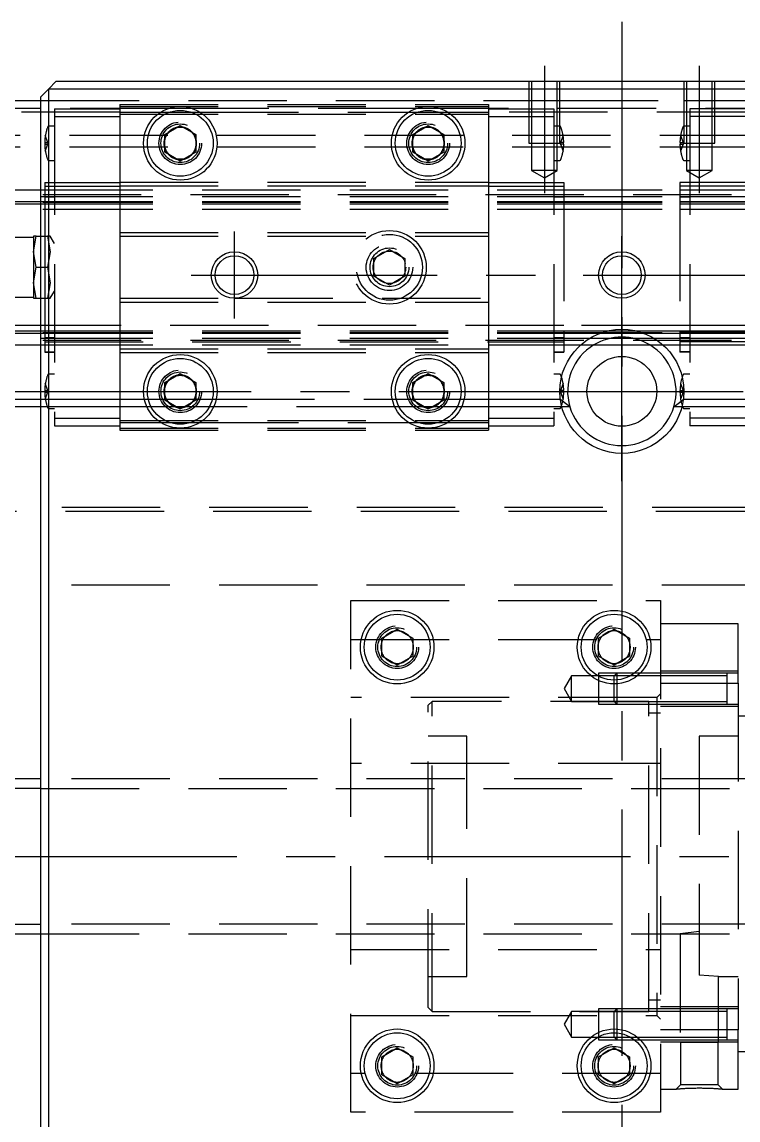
# Model space of a CAD drawing. Extents: x -13 to 622, y -350 to 108.
# Drawn here: x 92.6 to 185, y -34 to 107.6 of the extents above; entities that cross this region are included whole.
import ezdxf

# ---------------------------------------------------------------- set-up
doc = ezdxf.new("R2010")
doc.units = 0
doc.linetypes.add('CENTER', pattern=[50.8, 31.75, -6.35, 6.35, -6.35])
doc.linetypes.add('DASHED', pattern=[19.05, 12.7, -6.35])
doc.layers.get('0').update_dxf_attribs({"linetype": 'CONTINUOUS'})
doc.layers.add('CENTER', color=1, linetype='CENTER')

msp = doc.modelspace()

# ---------------------------------------------------------------- linework, layer by layer
at = {"color": 7, "linetype": 'CONTINUOUS'}
for p, q in [((96, 99), (97, 100)), ((97, 100), (243, 100)), ((95, 98), (96, 99)), ((95, -98), (95, 98)), ((244, 99), (96, 99)), ((96, 99), (96, -99)), ((95, 96.5), (1, 96.5)), ((2, 97.5), (95, 97.5)), ((111, 93.15), (113, 94.31)), ((113, 94.31), (115, 93.15)), ((143, 93.15), (145, 94.31)), ((145, 94.31), (147, 93.15)), ((111, 90.85), (111, 93.15)), ((115, 93.15), (115, 90.85)), ((143, 90.85), (143, 93.15)), ((147, 93.15), (147, 90.85)), ((113, 89.69), (111, 90.85)), ((115, 90.85), (113, 89.69)), ((145, 89.69), (143, 90.85)), ((147, 90.85), (145, 89.69)), ((0, 86), (95, 86)), ((88.37, 84.48), (95, 84.48)), ((88.62, 84.2), (95, 84.2)), ((94.04, 79.85), (91.08, 79.85)), ((94.4, 80), (94.04, 80)), ((94.04, 80), (94.04, 78)), ((94.04, 78), (94.4, 80)), ((94.4, 80), (95, 80)), ((94.04, 78), (94.04, 74)), ((94.4, 76), (94.04, 78)), ((94.04, 74), (94.4, 76)), ((94.4, 76), (95, 76)), ((94.04, 74), (94.04, 72)), ((94.4, 72), (94.04, 74)), ((90.04, 72.15), (94.04, 72.15)), ((94.04, 72), (94.4, 72)), ((94.4, 72), (95, 72)), ((0, 67.8), (95, 67.8)), ((0, 67.52), (95, 67.52)), ((167.26, 67.52), (172.74, 67.52)), ((168.22, 67.8), (171.78, 67.8)), ((0, 66), (95, 66)), ((164.71, 66), (175.29, 66)), ((111, 61.15), (113, 62.31)), ((111, 58.85), (111, 61.15)), ((113, 62.31), (115, 61.15)), ((115, 61.15), (115, 58.85)), ((143, 61.15), (145, 62.31)), ((143, 58.85), (143, 61.15)), ((145, 62.31), (147, 61.15)), ((147, 61.15), (147, 58.85)), ((162.5, 60.1), (162.42, 60.1)), ((162.42, 60.1), (162.42, 59.9)), ((162.42, 59.9), (162.5, 59.9)), ((177.5, 60.1), (177.58, 60.1)), ((177.58, 59.9), (177.5, 59.9)), ((177.58, 60.1), (177.58, 59.9)), ((57.94, 59), (95, 59)), ((113, 57.69), (111, 58.85)), ((115, 58.85), (113, 57.69)), ((145, 57.69), (143, 58.85)), ((147, 58.85), (145, 57.69)), ((163.29, 58), (162.36, 58.74)), ((176.71, 58), (177.64, 58.74)), ((95, 58), (56.71, 58)), ((163.29, 58), (162.25, 58)), ((177.75, 58), (176.71, 58)), ((139, 28.15), (141, 29.31)), ((141, 29.31), (143, 28.15)), ((167, 28.15), (169, 29.31)), ((169, 29.31), (171, 28.15)), ((139, 25.85), (139, 28.15)), ((143, 28.15), (143, 25.85)), ((167, 25.85), (167, 28.15)), ((171, 28.15), (171, 25.85)), ((141, 24.69), (139, 25.85)), ((143, 25.85), (141, 24.69)), ((169, 24.69), (167, 25.85)), ((171, 25.85), (169, 24.69)), ((183.6, 19.65), (183.6, 19.65)), ((95, 10), (28, 10)), ((28, -10), (95, -10)), ((139, -25.85), (141, -24.69)), ((141, -24.69), (143, -25.85)), ((167, -25.85), (169, -24.69)), ((169, -24.69), (171, -25.85)), ((139, -28.15), (139, -25.85)), ((143, -25.85), (143, -28.15)), ((167, -28.15), (167, -25.85)), ((171, -25.85), (171, -28.15)), ((141, -29.31), (139, -28.15)), ((143, -28.15), (141, -29.31)), ((169, -29.31), (167, -28.15)), ((171, -28.15), (169, -29.31))]:
    msp.add_line(p, q, dxfattribs=at)
at = {"color": 3, "linetype": 'DASHED'}
for p, q in [((158, 100), (158, 92)), ((158.35, 100), (158.35, 92)), ((161.65, 92), (161.65, 100)), ((162, 92), (162, 100)), ((178, 100), (178, 92)), ((178.35, 100), (178.35, 92)), ((181.65, 92), (181.65, 100)), ((182, 92), (182, 100)), ((95, 97.5), (158, 97.5)), ((111.48, 96.5), (95, 96.5)), ((96.77, 96.45), (96.77, 95.45)), ((96.77, 96.45), (105.2, 96.45)), ((105.2, 97), (152.8, 97)), ((105.2, 97), (105.2, 96)), ((105.2, 96.75), (152.8, 96.75)), ((114.52, 96.5), (111.48, 96.5)), ((143.48, 96.5), (114.52, 96.5)), ((146.52, 96.5), (143.48, 96.5)), ((152.8, 96.5), (146.52, 96.5)), ((152.8, 97), (152.8, 96)), ((193.48, 96.5), (152.8, 96.5)), ((152.8, 96.45), (161.23, 96.45)), ((158, 97.5), (162, 97.5)), ((161.23, 96.45), (161.23, 95.45)), ((162, 97.5), (178, 97.5)), ((178, 97.5), (182, 97.5)), ((187.2, 96.45), (178.77, 96.45)), ((178.77, 96.45), (178.77, 95.45)), ((182, 97.5), (245, 97.5)), ((105.2, 96), (0.5, 96)), ((96.77, 95.45), (96.77, 56.55)), ((96.77, 95.45), (105.2, 95.45)), ((105.2, 96), (105.2, 87)), ((105.2, 96), (110.44, 96)), ((105.2, 95.75), (152.8, 95.75)), ((110.44, 96), (111.56, 96)), ((111.56, 96), (114.44, 96)), ((114.44, 96), (115.56, 96)), ((115.56, 96), (142.44, 96)), ((142.44, 96), (143.56, 96)), ((143.56, 96), (146.44, 96)), ((146.44, 96), (147.56, 96)), ((147.56, 96), (152.8, 96)), ((152.8, 96), (152.8, 87)), ((187.2, 96), (152.8, 96)), ((152.8, 95.45), (161.23, 95.45)), ((161.23, 95.45), (161.23, 56.55)), ((178.77, 95.45), (178.77, 56.55)), ((187.2, 95.45), (178.77, 95.45)), ((96.77, 94.2), (95.99, 94.2)), ((162.01, 94.2), (161.23, 94.2)), ((178.77, 94.2), (177.99, 94.2)), ((340, 93), (0, 93)), ((95.58, 92.1), (95.5, 92.1)), ((95.9, 92.1), (95.58, 93)), ((95.58, 92.1), (95.9, 92.1)), ((95.58, 91.9), (95.58, 92.1)), ((95.9, 92.1), (95.94, 92)), ((162.1, 92.1), (162.06, 92)), ((162.42, 93), (162.1, 92.1)), ((162.42, 92.1), (162.1, 92.1)), ((162.5, 92.1), (162.42, 92.1)), ((162.42, 92.1), (162.42, 91.9)), ((177.5, 92.1), (177.58, 92.1)), ((177.58, 93), (177.9, 92.1)), ((177.58, 92.1), (177.9, 92.1)), ((177.58, 92.1), (177.58, 91.9)), ((177.9, 92.1), (177.94, 92)), ((340, 91.5), (0, 91.5)), ((95.5, 91.9), (95.58, 91.9)), ((95.58, 91), (95.9, 91.9)), ((95.58, 91.9), (95.9, 91.9)), ((95.9, 91.9), (95.94, 92)), ((158, 92), (162, 92)), ((158.35, 92), (158.35, 88.5)), ((161.65, 88.5), (161.65, 92)), ((162.1, 91.9), (162.06, 92)), ((162.1, 91.9), (162.42, 91)), ((162.42, 91.9), (162.1, 91.9)), ((162.42, 91.9), (162.5, 91.9)), ((177.58, 91.9), (177.5, 91.9)), ((177.9, 91.9), (177.58, 91)), ((177.58, 91.9), (177.9, 91.9)), ((177.9, 91.9), (177.94, 92)), ((178, 92), (182, 92)), ((178.35, 92), (178.35, 88.5)), ((181.65, 88.5), (181.65, 92)), ((95.99, 89.8), (96.77, 89.8)), ((161.23, 89.8), (162.01, 89.8)), ((177.99, 89.8), (178.77, 89.8)), ((158.35, 88.5), (160, 87.55)), ((161.65, 88.5), (158.35, 88.5)), ((160, 87.55), (161.65, 88.5)), ((178.35, 88.5), (180, 87.55)), ((181.65, 88.5), (178.35, 88.5)), ((180, 87.55), (181.65, 88.5)), ((95.5, 86.93), (96.77, 86.93)), ((95.5, 86.93), (95.5, 84.33)), ((95.5, 86.92), (96.77, 86.92)), ((95.5, 86.46), (96.77, 86.46)), ((96.77, 86.93), (105.2, 86.93)), ((96.77, 86.46), (105.2, 86.46)), ((105.2, 87), (105.2, 86.5)), ((105.2, 87), (152.8, 87)), ((105.2, 86.5), (105.2, 80.5)), ((105.2, 86.5), (152.8, 86.5)), ((152.8, 87), (152.8, 86.5)), ((152.8, 86.93), (161.23, 86.93)), ((152.8, 86.5), (152.8, 80.5)), ((152.8, 86.46), (161.23, 86.46)), ((161.23, 86.93), (162.5, 86.93)), ((161.23, 86.92), (162.5, 86.92)), ((161.23, 86.46), (162.5, 86.46)), ((162.5, 86.93), (162.5, 84.33)), ((178.77, 86.93), (177.5, 86.93)), ((177.5, 86.93), (177.5, 84.33)), ((178.77, 86.92), (177.5, 86.92)), ((178.77, 86.46), (177.5, 86.46)), ((187.2, 86.93), (178.77, 86.93)), ((187.2, 86.46), (178.77, 86.46)), ((0, 85.4), (340, 85.4)), ((0, 85.15), (95, 85.15)), ((95, 86), (95.5, 86)), ((95, 85.15), (95.5, 85.15)), ((95.5, 86), (96.77, 86)), ((95.5, 85.15), (96.77, 85.15)), ((95.5, 85.08), (96.77, 85.08)), ((96.77, 86), (162.5, 86)), ((96.77, 85.15), (162.5, 85.15)), ((161.23, 85.08), (162.5, 85.08)), ((162.5, 86), (177.5, 86)), ((162.5, 85.15), (177.5, 85.15)), ((177.5, 86), (243.23, 86)), ((177.5, 85.15), (243.23, 85.15)), ((177.5, 85.08), (178.77, 85.08)), ((0, 84.42), (95.5, 84.42)), ((95, 84.48), (95.5, 84.48)), ((95, 84.2), (95.5, 84.2)), ((95.5, 84.48), (96.77, 84.48)), ((95.5, 84.42), (96.77, 84.42)), ((95.5, 84.33), (95.5, 80)), ((95.5, 84.2), (96.77, 84.2)), ((96.77, 84.48), (162.5, 84.48)), ((96.77, 84.42), (162.5, 84.42)), ((96.77, 84.2), (162.5, 84.2)), ((162.5, 84.48), (177.5, 84.48)), ((162.5, 84.42), (177.5, 84.42)), ((162.5, 84.33), (162.5, 67.67)), ((162.5, 84.2), (177.5, 84.2)), ((177.5, 84.48), (243.23, 84.48)), ((243.23, 84.42), (177.5, 84.42)), ((177.5, 84.33), (177.5, 67.67)), ((177.5, 84.2), (243.23, 84.2)), ((0, 83.5), (95.5, 83.5)), ((95.5, 83.5), (96.77, 83.5)), ((96.77, 83.5), (162.5, 83.5)), ((162.5, 83.5), (177.5, 83.5)), ((177.5, 83.5), (243.23, 83.5)), ((95, 80), (95.87, 80)), ((95.5, 80), (95.5, 72)), ((96.22, 80), (95.87, 80)), ((95.87, 80), (96.22, 78)), ((96.77, 79.06), (96.22, 80)), ((105.2, 80.5), (105.2, 80)), ((105.2, 80.5), (152.8, 80.5)), ((105.2, 80), (105.2, 72)), ((105.2, 80), (152.8, 80)), ((152.8, 80.5), (152.8, 80)), ((152.8, 80), (152.8, 72)), ((96.22, 78), (95.87, 76)), ((138, 77.15), (140, 78.31)), ((140, 78.31), (142, 77.15)), ((138, 74.85), (138, 77.15)), ((142, 77.15), (142, 74.85)), ((95, 76), (95.87, 76)), ((95.87, 76), (96.22, 74)), ((137.5, 76), (137.53, 76.41)), ((96.22, 74), (95.87, 72)), ((140, 73.69), (138, 74.85)), ((142, 74.85), (140, 73.69)), ((96.22, 72), (96.77, 72.94)), ((95, 72), (95.87, 72)), ((95.5, 72), (95.5, 67.67)), ((95.87, 72), (96.22, 72)), ((105.2, 72), (105.2, 71.5)), ((105.2, 72), (120, 72)), ((105.2, 71.5), (105.2, 65.5)), ((105.2, 71.5), (152.8, 71.5)), ((120, 72), (152.8, 72)), ((152.8, 72), (152.8, 71.5)), ((152.8, 71.5), (152.8, 65.5)), ((95.5, 68.5), (0, 68.5)), ((96.77, 68.5), (95.5, 68.5)), ((162.5, 68.5), (96.77, 68.5)), ((177.5, 68.5), (162.5, 68.5)), ((178.77, 68.5), (177.5, 68.5)), ((243.23, 68.5), (178.77, 68.5)), ((0, 67.58), (95.5, 67.58)), ((0, 66.85), (95, 66.85)), ((0, 66.6), (340, 66.6)), ((95, 67.8), (95.5, 67.8)), ((95, 67.52), (95.5, 67.52)), ((95, 66.85), (95.5, 66.85)), ((95.5, 67.8), (96.77, 67.8)), ((95.5, 67.67), (95.5, 65.07)), ((95.5, 67.58), (96.77, 67.58)), ((95.5, 67.52), (96.77, 67.52)), ((96.77, 66.92), (95.5, 66.92)), ((95.5, 66.85), (96.77, 66.85)), ((96.77, 67.8), (162.5, 67.8)), ((96.77, 67.58), (162.5, 67.58)), ((96.77, 67.52), (162.5, 67.52)), ((96.77, 66.85), (162.5, 66.85)), ((162.5, 66.92), (161.23, 66.92)), ((162.5, 67.8), (168.22, 67.8)), ((162.5, 67.67), (162.5, 65.07)), ((162.5, 67.58), (177.5, 67.58)), ((162.5, 67.52), (167.26, 67.52)), ((162.5, 66.85), (165.86, 66.85)), ((165.86, 66.85), (174.14, 66.85)), ((171.78, 67.8), (177.5, 67.8)), ((172.74, 67.52), (177.5, 67.52)), ((174.14, 66.85), (177.5, 66.85)), ((177.5, 67.8), (178.77, 67.8)), ((177.5, 67.67), (177.5, 65.07)), ((178.77, 67.58), (177.5, 67.58)), ((177.5, 67.52), (178.77, 67.52)), ((178.77, 66.92), (177.5, 66.92)), ((177.5, 66.85), (178.77, 66.85)), ((178.77, 67.8), (243.23, 67.8)), ((243.23, 67.58), (178.77, 67.58)), ((178.77, 67.52), (243.23, 67.52)), ((178.77, 66.85), (243.23, 66.85)), ((95, 66), (95.5, 66)), ((95.5, 66.4), (162.5, 66.4)), ((95.5, 66), (96.77, 66)), ((96.77, 66), (152.8, 66)), ((105.2, 65.5), (105.2, 65)), ((105.2, 65.5), (152.8, 65.5)), ((152.8, 66), (162.5, 66)), ((152.8, 65.5), (152.8, 65)), ((162.5, 66), (164.71, 66)), ((175.29, 66), (177.5, 66)), ((244.5, 66.4), (177.5, 66.4)), ((177.5, 66), (178.77, 66)), ((178.77, 66), (234.8, 66)), ((95.5, 65.08), (96.77, 65.08)), ((95.5, 65.07), (96.77, 65.07)), ((105.2, 65), (152.8, 65)), ((105.2, 65), (105.2, 56)), ((152.8, 65), (152.8, 56)), ((161.23, 65.08), (162.5, 65.08)), ((161.23, 65.07), (162.5, 65.07)), ((178.77, 65.08), (177.5, 65.08)), ((178.77, 65.07), (177.5, 65.07)), ((95.9, 60.1), (95.58, 61)), ((96.77, 62.2), (95.99, 62.2)), ((162.01, 62.2), (161.23, 62.2)), ((162.42, 61), (162.1, 60.1)), ((177.58, 61), (177.9, 60.1)), ((178.77, 62.2), (177.99, 62.2)), ((95.58, 60.1), (95.5, 60.1)), ((95.5, 59.9), (95.58, 59.9)), ((95.58, 60.1), (95.9, 60.1)), ((95.58, 59.9), (95.58, 60.1)), ((95.58, 59), (95.9, 59.9)), ((95.58, 59.9), (95.9, 59.9)), ((95.9, 60.1), (95.94, 60)), ((95.9, 59.9), (95.94, 60)), ((162.1, 60.1), (162.06, 60)), ((162.1, 59.9), (162.06, 60)), ((162.42, 60.1), (162.1, 60.1)), ((162.1, 59.9), (162.42, 59)), ((162.42, 59.9), (162.1, 59.9)), ((177.58, 60.1), (177.9, 60.1)), ((177.9, 59.9), (177.58, 59)), ((177.58, 59.9), (177.9, 59.9)), ((177.9, 60.1), (177.94, 60)), ((177.9, 59.9), (177.94, 60)), ((95, 59), (95.58, 59)), ((95.58, 59), (96.77, 59)), ((96.77, 59), (108.36, 59)), ((108.36, 59), (108.87, 59)), ((108.87, 59), (110.44, 59)), ((110.44, 59), (110.71, 59)), ((110.71, 59), (111, 59)), ((111, 59), (111.15, 59)), ((111.15, 59), (111.2, 59)), ((111.2, 59), (114.8, 59)), ((114.8, 59), (114.85, 59)), ((114.85, 59), (115, 59)), ((115, 59), (115.29, 59)), ((115.29, 59), (115.56, 59)), ((115.56, 59), (117.13, 59)), ((117.13, 59), (117.64, 59)), ((117.64, 59), (140.36, 59)), ((140.36, 59), (140.87, 59)), ((140.87, 59), (142.44, 59)), ((142.44, 59), (142.71, 59)), ((142.71, 59), (143, 59)), ((143, 59), (143.15, 59)), ((143.15, 59), (143.2, 59)), ((143.2, 59), (146.8, 59)), ((146.8, 59), (146.85, 59)), ((146.85, 59), (147, 59)), ((147, 59), (147.29, 59)), ((147.29, 59), (147.56, 59)), ((147.56, 59), (149.13, 59)), ((149.13, 59), (149.64, 59)), ((149.64, 59), (152.8, 59)), ((152.8, 59), (162.06, 59)), ((162.36, 58.74), (162.06, 59)), ((177.64, 58.74), (177.94, 59)), ((177.94, 59), (178.77, 59)), ((178.77, 59), (190.36, 59)), ((95.84, 58), (95, 58)), ((96.77, 58), (95.84, 58)), ((95.99, 57.8), (96.77, 57.8)), ((108.69, 58), (96.77, 58)), ((109.25, 58), (108.69, 58)), ((111.11, 58), (109.25, 58)), ((111.5, 58), (111.11, 58)), ((112.36, 58), (111.5, 58)), ((112.46, 58), (112.36, 58)), ((112.5, 58), (112.46, 58)), ((113.5, 58), (112.5, 58)), ((113.54, 58), (113.5, 58)), ((113.64, 58), (113.54, 58)), ((114.5, 58), (113.64, 58)), ((114.89, 58), (114.5, 58)), ((116.75, 58), (114.89, 58)), ((117.31, 58), (116.75, 58)), ((140.69, 58), (117.31, 58)), ((141.25, 58), (140.69, 58)), ((143.11, 58), (141.25, 58)), ((143.5, 58), (143.11, 58)), ((144.36, 58), (143.5, 58)), ((144.46, 58), (144.36, 58)), ((144.5, 58), (144.46, 58)), ((145.5, 58), (144.5, 58)), ((145.54, 58), (145.5, 58)), ((145.64, 58), (145.54, 58)), ((146.5, 58), (145.64, 58)), ((146.89, 58), (146.5, 58)), ((148.75, 58), (146.89, 58)), ((149.31, 58), (148.75, 58)), ((152.8, 58), (149.31, 58)), ((162.16, 58), (152.8, 58)), ((161.23, 57.8), (162.01, 57.8)), ((162.25, 58), (162.16, 58)), ((177.84, 58), (177.75, 58)), ((178.77, 58), (177.84, 58)), ((177.99, 57.8), (178.77, 57.8)), ((190.69, 58), (178.77, 58)), ((96.77, 56.55), (96.77, 55.55)), ((96.77, 56.55), (105.2, 56.55)), ((96.77, 55.55), (105.2, 55.55)), ((105.2, 56.25), (152.8, 56.25)), ((105.2, 56), (105.2, 55)), ((105.2, 56), (110.44, 56)), ((105.2, 55.25), (152.8, 55.25)), ((110.44, 56), (111.56, 56)), ((111.56, 56), (114.44, 56)), ((114.44, 56), (115.56, 56)), ((115.56, 56), (142.44, 56)), ((142.44, 56), (143.56, 56)), ((143.56, 56), (146.44, 56)), ((146.44, 56), (147.56, 56)), ((147.56, 56), (152.8, 56)), ((152.8, 56.55), (161.23, 56.55)), ((152.8, 56), (152.8, 55)), ((152.8, 55.55), (161.23, 55.55)), ((161.23, 56.55), (161.23, 55.55)), ((187.2, 56.55), (178.77, 56.55)), ((178.77, 56.55), (178.77, 55.55)), ((187.2, 55.55), (178.77, 55.55)), ((105.2, 55), (152.8, 55)), ((339.5, 44.5), (0.5, 44.5)), ((339, 45), (1, 45)), ((245, 35), (95, 35)), ((135, 33), (175, 33)), ((135, -33), (135, 33)), ((175, 33), (175, -33)), ((185, 30), (175, 30)), ((185, 22.36), (185, 30)), ((135, 28), (175, 28)), ((163.5, 23.3), (162.55, 21.65)), ((167, 23.3), (163.5, 23.3)), ((163.5, 20), (163.5, 23.3)), ((169.35, 23.65), (167, 23.65)), ((167, 23.65), (167, 23.25)), ((169, 23.3), (167, 23.3)), ((167, 23.25), (167, 22.69)), ((167, 22.69), (167, 19.65)), ((169.35, 23.65), (169, 23.3)), ((171.09, 23.3), (169, 23.3)), ((169, 22.75), (169, 23.3)), ((169, 22.25), (169, 22.75)), ((171.62, 23.65), (169.35, 23.65)), ((171.62, 23.65), (169.35, 23.65)), ((169.35, 23.65), (169.35, 22.76)), ((169.35, 22.76), (169.35, 22.26)), ((171.98, 23.3), (171.09, 23.3)), ((172.37, 23.65), (171.62, 23.65)), ((172.37, 23.65), (171.62, 23.65)), ((175, 23.3), (171.98, 23.3)), ((175, 23.65), (172.37, 23.65)), ((175, 23.65), (172.37, 23.65)), ((185, 23.9), (175, 23.9)), ((183.6, 23.65), (175, 23.65)), ((183.6, 23.3), (175, 23.3)), ((185, 23.65), (183.59, 23.65)), ((183.6, 19.65), (183.6, 23.65)), ((162.55, 21.65), (163.5, 20)), ((169, 20), (169, 22.25)), ((169.35, 22.26), (169.35, 19.65)), ((175, 22.36), (185, 22.36)), ((185, 22.36), (185, -22.36)), ((174.5, 20.5), (135, 20.5)), ((145.5, 20), (145, 19.5)), ((173.5, 20), (145.5, 20)), ((145.5, -20), (145.5, 20)), ((163.5, 20), (167, 20)), ((167, 20), (169, 20)), ((169, 20), (175, 20)), ((169, 20), (169.35, 19.65)), ((169, 20), (175, 20)), ((173.5, -20), (173.5, 20)), ((175, 21), (174.5, 20.5)), ((174.5, 20.5), (174.5, -20.5)), ((175, 20), (183.6, 20)), ((145, -19.5), (145, 19.5)), ((167, 19.65), (169.35, 19.65)), ((169.35, 19.65), (175, 19.65)), ((169.35, 19.65), (175, 19.65)), ((175, 18.5), (173.5, 18.5)), ((175, 19.65), (183.6, 19.65)), ((175, 19.4), (185, 19.4)), ((183.59, 19.65), (185, 19.65)), ((185, 18.15), (189, 18.15)), ((150, 15.5), (145, 15.5)), ((150, -15.5), (150, 15.5)), ((185, 15.5), (180, 15.5)), ((180, 15.5), (180, -15.3)), ((174.5, 12), (135, 12)), ((175, 12), (174.5, 12)), ((245, 10), (95, 10)), ((95, 8.75), (245, 8.75)), ((245, -8.75), (95, -8.75)), ((180, -9.69), (177.54, -10)), ((95, -10), (245, -10)), ((177.54, -10), (177.54, -24)), ((135, -12), (174.5, -12)), ((174.5, -12), (175, -12)), ((174.5, -12), (175, -12)), ((145, -15.5), (150, -15.5)), ((182.46, -15.5), (180, -15.3)), ((182.46, -24), (182.46, -15.5)), ((182.46, -15.5), (185, -15.5)), ((145, -19.5), (145.5, -20)), ((169.35, -19.65), (167, -19.65)), ((167, -19.65), (167, -22.69)), ((169.35, -19.65), (169, -20)), ((175, -19.65), (169.35, -19.65)), ((175, -19.65), (169.35, -19.65)), ((169.35, -19.65), (169.35, -22.26)), ((173.5, -18.5), (175, -18.5)), ((185, -19.4), (175, -19.4)), ((183.6, -19.65), (175, -19.65)), ((185, -19.65), (183.59, -19.65)), ((183.6, -20), (183.6, -19.65)), ((183.6, -23.65), (183.6, -19.65)), ((183.6, -23.65), (183.6, -19.65)), ((135, -20.5), (174.5, -20.5)), ((145.5, -20), (173.5, -20)), ((163.5, -20), (162.55, -21.65)), ((167, -20), (163.5, -20)), ((163.5, -21.65), (163.5, -20)), ((169, -20), (167, -20)), ((175, -20), (169, -20)), ((175, -20), (169, -20)), ((169, -22.25), (169, -20)), ((174.5, -20.5), (175, -21)), ((183.6, -20), (175, -20)), ((183.6, -23.3), (183.6, -20)), ((162.55, -21.65), (163.5, -23.3)), ((163.5, -23.3), (163.5, -21.65)), ((169, -22.75), (169, -22.25)), ((169.35, -22.26), (169.35, -22.76)), ((185, -22.36), (175, -22.36)), ((185, -30), (185, -22.36)), ((163.5, -23.3), (167, -23.3)), ((167, -22.69), (167, -23.25)), ((167, -23.25), (167, -23.65)), ((167, -23.3), (169, -23.3)), ((167, -23.65), (169.35, -23.65)), ((169, -23.3), (169, -22.75)), ((169, -23.3), (169.35, -23.65)), ((169, -23.3), (171.09, -23.3)), ((169.35, -22.76), (169.35, -23.65)), ((169.35, -23.65), (171.62, -23.65)), ((169.35, -23.65), (171.62, -23.65)), ((171.09, -23.3), (171.98, -23.3)), ((171.62, -23.65), (172.37, -23.65)), ((171.62, -23.65), (172.37, -23.65)), ((171.98, -23.3), (175, -23.3)), ((172.37, -23.65), (175, -23.65)), ((172.37, -23.65), (175, -23.65)), ((175, -23.3), (183.6, -23.3)), ((175, -23.65), (183.6, -23.65)), ((175, -23.9), (185, -23.9)), ((182.46, -24), (177.54, -24)), ((177.55, -24), (177.55, -29.45)), ((182.45, -29.45), (182.45, -24)), ((183.59, -23.65), (185, -23.65)), ((183.6, -23.65), (183.6, -23.3)), ((185, -25.15), (189, -25.15)), ((175, -28), (135, -28)), ((177.55, -29.45), (177, -30)), ((182.45, -29.45), (177.55, -29.45)), ((183, -30), (182.45, -29.45)), ((175, -30), (177, -30)), ((177, -30), (177.01, -30)), ((177, -30), (177, -30)), ((177.01, -30), (177.02, -30)), ((177.02, -30), (177.04, -30)), ((177.04, -30), (177.06, -29.99)), ((177.06, -29.99), (177.08, -29.99)), ((177.08, -29.99), (177.11, -29.99)), ((177.11, -29.99), (177.15, -29.99)), ((177.15, -29.99), (177.19, -29.98)), ((177.19, -29.98), (177.24, -29.98)), ((177.24, -29.98), (177.3, -29.97)), ((177.3, -29.97), (177.37, -29.97)), ((177.37, -29.97), (177.44, -29.96)), ((177.44, -29.96), (177.52, -29.96)), ((177.52, -29.96), (177.61, -29.95)), ((177.61, -29.95), (177.7, -29.94)), ((177.7, -29.94), (177.8, -29.94)), ((177.8, -29.94), (177.9, -29.93)), ((177.9, -29.93), (178.01, -29.92)), ((178.01, -29.92), (178.12, -29.92)), ((178.12, -29.92), (178.24, -29.91)), ((178.24, -29.91), (178.35, -29.9)), ((178.35, -29.9), (178.48, -29.9)), ((178.48, -29.9), (178.61, -29.89)), ((178.61, -29.89), (178.74, -29.89)), ((178.74, -29.89), (178.87, -29.88)), ((178.87, -29.88), (179.01, -29.88)), ((179.01, -29.88), (179.15, -29.87)), ((179.15, -29.87), (179.28, -29.87)), ((179.28, -29.87), (179.42, -29.87)), ((179.42, -29.87), (179.57, -29.87)), ((179.57, -29.87), (179.71, -29.86)), ((179.71, -29.86), (179.85, -29.86)), ((179.85, -29.86), (180, -29.86)), ((180, -29.86), (180.15, -29.86)), ((180.15, -29.86), (180.29, -29.86)), ((180.29, -29.86), (180.43, -29.87)), ((180.43, -29.87), (180.57, -29.87)), ((180.57, -29.87), (180.72, -29.87)), ((180.72, -29.87), (180.85, -29.87)), ((180.85, -29.87), (180.99, -29.88)), ((180.99, -29.88), (181.13, -29.88)), ((181.13, -29.88), (181.26, -29.89)), ((181.26, -29.89), (181.39, -29.89)), ((181.39, -29.89), (181.52, -29.9)), ((181.52, -29.9), (181.65, -29.9)), ((181.65, -29.9), (181.76, -29.91)), ((181.76, -29.91), (181.88, -29.92)), ((181.88, -29.92), (181.99, -29.92)), ((181.99, -29.92), (182.1, -29.93)), ((182.1, -29.93), (182.2, -29.94)), ((182.2, -29.94), (182.3, -29.94)), ((182.3, -29.94), (182.39, -29.95)), ((182.39, -29.95), (182.48, -29.96)), ((182.48, -29.96), (182.54, -29.96)), ((182.54, -29.96), (182.6, -29.97)), ((182.6, -29.97), (182.66, -29.97)), ((182.66, -29.97), (182.71, -29.98)), ((182.71, -29.98), (182.76, -29.98)), ((182.76, -29.98), (182.81, -29.98)), ((182.81, -29.98), (182.85, -29.99)), ((182.85, -29.99), (182.89, -29.99)), ((182.89, -29.99), (182.92, -29.99)), ((182.92, -29.99), (182.94, -29.99)), ((182.94, -29.99), (182.97, -30)), ((182.97, -30), (182.99, -30)), ((182.99, -30), (183, -30)), ((183, -30), (183, -30)), ((183, -30), (185, -30)), ((183, -30), (183, -30)), ((175, -33), (135, -33))]:
    msp.add_line(p, q, dxfattribs=at)
at = {"color": 3, "linetype": 'CONTINUOUS'}
for p, q in [((95, 8.75), (28, 8.75)), ((28, -8.75), (95, -8.75))]:
    msp.add_line(p, q, dxfattribs=at)
at = {"color": 7, "linetype": 'CONTINUOUS'}
for centre, radius in [((113, 92), 4.75), ((145, 92), 4.75), ((113, 92), 4.25), ((145, 92), 4.25), ((170, 75), 3), ((120, 75), 2.5), ((170, 75), 2.5), ((170, 60), 8), ((113, 60), 4.75), ((113, 60), 4.25), ((145, 60), 4.75), ((145, 60), 4.25), ((170, 60), 4.5), ((141, 27), 4.75), ((141, 27), 4.25), ((169, 27), 4.75), ((169, 27), 4.25), ((141, -27), 4.75), ((169, -27), 4.75), ((141, -27), 4.25), ((169, -27), 4.25)]:
    msp.add_circle(centre, radius, dxfattribs=at)
at = {"color": 3, "linetype": 'DASHED'}
for centre, radius in [((113, 92), 2.75), ((113, 92), 2.5), ((113, 92), 2.07), ((145, 92), 2.75), ((145, 92), 2.5), ((145, 92), 2.07), ((140, 76), 4.75), ((140, 76), 4.25), ((140, 76), 3), ((140, 76), 2.5), ((140, 76), 2.1), ((113, 60), 2.75), ((113, 60), 2.5), ((145, 60), 2.75), ((145, 60), 2.5), ((113, 60), 2.07), ((145, 60), 2.07), ((141, 27), 2.75), ((169, 27), 2.75), ((141, 27), 2.5), ((169, 27), 2.5), ((141, -27), 2.75), ((141, -27), 2.5), ((169, -27), 2.75), ((169, -27), 2.5)]:
    msp.add_circle(centre, radius, dxfattribs=at)
at = {"color": 3, "linetype": 'CONTINUOUS'}
msp.add_circle((120, 75), 3, dxfattribs=at)
at = {"color": 3, "linetype": 'DASHED'}
for centre, radius, start, end in [((101.5, 92), 6, 159.1494, 170.4059), ((95.99, 94.1), 0.1, 90, 159.1494), ((113, 92), 2.1, 102.2472, 137.7528), ((113, 92), 2.06, 105.9141, 134.0859), ((113, 92), 2.06, 74.0859, 105.9141), ((113, 92), 2.1, 77.7528, 102.2472), ((113, 92), 2.1, 42.2472, 77.7528), ((113, 92), 2.06, 45.9141, 74.0859), ((145, 92), 2.1, 102.2472, 137.7528), ((145, 92), 2.06, 105.9141, 134.0859), ((145, 92), 2.06, 74.0859, 105.9141), ((145, 92), 2.1, 77.7528, 102.2472), ((145, 92), 2.1, 42.2472, 77.7528), ((145, 92), 2.06, 45.9141, 74.0859), ((162.01, 94.1), 0.1, 20.8506, 90), ((156.5, 92), 6, 9.5941, 20.8506), ((183.5, 92), 6, 159.1494, 170.4059), ((177.99, 94.1), 0.1, 90, 159.1494), ((101.5, 92), 6, 170.4203, 179.0449), ((113, 92), 2.1, 162.2472, 180), ((113, 92), 2.06, 165.9141, 194.0859), ((113, 92), 2.06, 134.0859, 165.9141), ((113, 92), 2.1, 137.7528, 162.2472), ((113, 92), 2.06, 14.0859, 45.9141), ((113, 92), 2.1, 17.7528, 42.2472), ((113, 92), 2.1, 342.2472, 17.7528), ((113, 92), 2.06, 0, 14.0859), ((145, 92), 2.1, 162.2472, 180), ((145, 92), 2.06, 165.9141, 194.0859), ((145, 92), 2.06, 134.0859, 165.9141), ((145, 92), 2.1, 137.7528, 162.2472), ((145, 92), 2.06, 14.0859, 45.9141), ((145, 92), 2.1, 17.7528, 42.2472), ((145, 92), 2.1, 342.2472, 17.7528), ((145, 92), 2.06, 0, 14.0859), ((156.5, 92), 6, 0.9551, 9.5797), ((183.5, 92), 6, 170.4203, 179.0449), ((101.5, 92), 6, 180.9551, 189.5797), ((101.5, 92), 6, 189.5941, 200.8506), ((113, 92), 2.1, 180, 197.7528), ((113, 92), 2.06, 194.0859, 225.9141), ((113, 92), 2.1, 197.7528, 222.2472), ((113, 92), 2.06, 314.0859, 345.9141), ((113, 92), 2.1, 317.7528, 342.2472), ((113, 92), 2.06, 345.9141, 0), ((145, 92), 2.1, 180, 197.7528), ((145, 92), 2.06, 194.0859, 225.9141), ((145, 92), 2.1, 197.7528, 222.2472), ((145, 92), 2.06, 314.0859, 345.9141), ((145, 92), 2.1, 317.7528, 342.2472), ((145, 92), 2.06, 345.9141, 0), ((156.5, 92), 6, 339.1494, 350.4059), ((156.5, 92), 6, 350.4203, 359.0449), ((183.5, 92), 6, 180.9551, 189.5797), ((183.5, 92), 6, 189.5941, 200.8506), ((95.99, 89.9), 0.1, 200.8506, 270), ((113, 92), 2.1, 222.2472, 257.7528), ((113, 92), 2.06, 225.9141, 254.0859), ((113, 92), 2.06, 254.0859, 285.9141), ((113, 92), 2.1, 257.7528, 282.2472), ((113, 92), 2.1, 282.2472, 317.7528), ((113, 92), 2.06, 285.9141, 314.0859), ((145, 92), 2.1, 222.2472, 257.7528), ((145, 92), 2.06, 225.9141, 254.0859), ((145, 92), 2.06, 254.0859, 285.9141), ((145, 92), 2.1, 257.7528, 282.2472), ((145, 92), 2.1, 282.2472, 317.7528), ((145, 92), 2.06, 285.9141, 314.0859), ((162.01, 89.9), 0.1, 270, 339.1494), ((177.99, 89.9), 0.1, 200.8506, 270), ((170, 60), 7, 58.9973, 121.0027), ((101.5, 60), 6, 170.4203, 179.0449), ((101.5, 60), 6, 159.1494, 170.4059), ((95.99, 62.1), 0.1, 90, 159.1494), ((113, 60), 2.06, 134.0859, 165.9141), ((113, 60), 2.1, 137.7528, 162.2472), ((113, 60), 2.1, 102.2472, 137.7528), ((113, 60), 2.06, 105.9141, 134.0859), ((113, 60), 2.06, 74.0859, 105.9141), ((113, 60), 2.1, 77.7528, 102.2472), ((113, 60), 2.1, 42.2472, 77.7528), ((113, 60), 2.06, 45.9141, 74.0859), ((113, 60), 2.06, 14.0859, 45.9141), ((113, 60), 2.1, 17.7528, 42.2472), ((145, 60), 2.06, 134.0859, 165.9141), ((145, 60), 2.1, 137.7528, 162.2472), ((145, 60), 2.1, 102.2472, 137.7528), ((145, 60), 2.06, 105.9141, 134.0859), ((145, 60), 2.06, 74.0859, 105.9141), ((145, 60), 2.1, 77.7528, 102.2472), ((145, 60), 2.1, 42.2472, 77.7528), ((145, 60), 2.06, 45.9141, 74.0859), ((145, 60), 2.06, 14.0859, 45.9141), ((145, 60), 2.1, 17.7528, 42.2472), ((162.01, 62.1), 0.1, 20.8506, 90), ((156.5, 60), 6, 17.7942, 20.8506), ((183.5, 60), 6, 159.1494, 162.2058), ((177.99, 62.1), 0.1, 90, 159.1494), ((101.5, 60), 6, 180.9551, 189.5797), ((113, 60), 2.1, 162.2472, 180), ((113, 60), 2.1, 180, 197.7528), ((113, 60), 2.06, 165.9141, 194.0859), ((113, 60), 2.06, 194.0859, 225.9141), ((113, 60), 2.06, 314.0859, 345.9141), ((113, 60), 2.1, 342.2472, 17.7528), ((113, 60), 2.06, 0, 14.0859), ((113, 60), 2.06, 345.9141, 0), ((145, 60), 2.1, 162.2472, 180), ((145, 60), 2.1, 180, 197.7528), ((145, 60), 2.06, 165.9141, 194.0859), ((145, 60), 2.06, 194.0859, 225.9141), ((145, 60), 2.06, 314.0859, 345.9141), ((145, 60), 2.1, 342.2472, 17.7528), ((145, 60), 2.06, 0, 14.0859), ((145, 60), 2.06, 345.9141, 0), ((101.5, 60), 6, 189.5941, 200.8506), ((113, 60), 2.1, 197.7528, 222.2472), ((113, 60), 2.1, 222.2472, 257.7528), ((113, 60), 2.06, 225.9141, 254.0859), ((113, 60), 2.1, 282.2472, 317.7528), ((113, 60), 2.06, 285.9141, 314.0859), ((113, 60), 2.1, 317.7528, 342.2472), ((145, 60), 2.1, 197.7528, 222.2472), ((145, 60), 2.1, 222.2472, 257.7528), ((145, 60), 2.06, 225.9141, 254.0859), ((145, 60), 2.1, 282.2472, 317.7528), ((145, 60), 2.06, 285.9141, 314.0859), ((145, 60), 2.1, 317.7528, 342.2472), ((156.5, 60), 6, 339.1494, 342.2058), ((183.5, 60), 6, 197.7942, 200.8506), ((95.99, 57.9), 0.1, 200.8506, 270), ((113, 60), 2.06, 254.0859, 285.9141), ((113, 60), 2.1, 257.7528, 282.2472), ((145, 60), 2.06, 254.0859, 285.9141), ((145, 60), 2.1, 257.7528, 282.2472), ((162.01, 57.9), 0.1, 270, 339.1494), ((177.99, 57.9), 0.1, 200.8506, 270), ((141, 27), 2.1, 137.7528, 162.2472), ((141, 27), 2.1, 102.2472, 137.7528), ((141, 27), 2.1, 77.7528, 102.2472), ((141, 27), 2.1, 42.2472, 77.7528), ((141, 27), 2.1, 17.7528, 42.2472), ((169, 27), 2.1, 137.7528, 162.2472), ((169, 27), 2.1, 102.2472, 137.7528), ((169, 27), 2.1, 77.7528, 102.2472), ((169, 27), 2.1, 42.2472, 77.7528), ((169, 27), 2.1, 17.7528, 42.2472), ((141, 27), 2.1, 162.2472, 180), ((141, 27), 2.1, 180, 197.7528), ((141, 27), 2.1, 342.2472, 17.7528), ((169, 27), 2.1, 162.2472, 180), ((169, 27), 2.1, 180, 197.7528), ((169, 27), 2.1, 342.2472, 17.7528), ((141, 27), 2.1, 197.7528, 222.2472), ((141, 27), 2.1, 222.2472, 257.7528), ((141, 27), 2.1, 282.2472, 317.7528), ((141, 27), 2.1, 317.7528, 342.2472), ((169, 27), 2.1, 197.7528, 222.2472), ((169, 27), 2.1, 222.2472, 257.7528), ((169, 27), 2.1, 282.2472, 317.7528), ((169, 27), 2.1, 317.7528, 342.2472), ((141, 27), 2.1, 257.7528, 282.2472), ((169, 27), 2.1, 257.7528, 282.2472), ((141, -27), 2.1, 102.2472, 137.7528), ((141, -27), 2.1, 77.7528, 102.2472), ((141, -27), 2.1, 42.2472, 77.7528), ((169, -27), 2.1, 102.2472, 137.7528), ((169, -27), 2.1, 77.7528, 102.2472), ((169, -27), 2.1, 42.2472, 77.7528), ((141, -27), 2.1, 162.2472, 180), ((141, -27), 2.1, 137.7528, 162.2472), ((141, -27), 2.1, 17.7528, 42.2472), ((141, -27), 2.1, 342.2472, 17.7528), ((169, -27), 2.1, 162.2472, 180), ((169, -27), 2.1, 137.7528, 162.2472), ((169, -27), 2.1, 17.7528, 42.2472), ((169, -27), 2.1, 342.2472, 17.7528), ((141, -27), 2.1, 180, 197.7528), ((141, -27), 2.1, 197.7528, 222.2472), ((141, -27), 2.1, 317.7528, 342.2472), ((169, -27), 2.1, 180, 197.7528), ((169, -27), 2.1, 197.7528, 222.2472), ((169, -27), 2.1, 317.7528, 342.2472), ((141, -27), 2.1, 222.2472, 257.7528), ((141, -27), 2.1, 257.7528, 282.2472), ((141, -27), 2.1, 282.2472, 317.7528), ((169, -27), 2.1, 222.2472, 257.7528), ((169, -27), 2.1, 257.7528, 282.2472), ((169, -27), 2.1, 282.2472, 317.7528)]:
    msp.add_arc(centre, radius, start, end, dxfattribs=at)
at = {"color": 7, "linetype": 'CONTINUOUS'}
for centre, radius, start, end in [((170, 60), 7, 121.0027, 196.6015), ((170, 60), 7, 343.3985, 58.9973), ((156.5, 60), 6, 9.5941, 17.7942), ((156.5, 60), 6, 0.9551, 9.5797), ((183.5, 60), 6, 170.4203, 179.0449), ((183.5, 60), 6, 162.2058, 170.4059), ((156.5, 60), 6, 350.4203, 359.0449), ((183.5, 60), 6, 180.9551, 189.5797), ((156.5, 60), 6, 342.2058, 350.4059), ((183.5, 60), 6, 189.5941, 197.7942), ((170, 60), 7, 196.6015, 343.3985)]:
    msp.add_arc(centre, radius, start, end, dxfattribs=at)
at = {"layer": 'CENTER', "color": 1, "linetype": 'CENTER'}
for p, q in [((170, 107.65), (170, -109.79)), ((160, 102), (160, 85.55)), ((180, 102), (180, 85.55)), ((120, 69.4), (120, 80.6)), ((170, 70), (170, 80)), ((114.4, 75), (214.4, 75)), ((165, 75), (175, 75)), ((170, 48.4), (170, 71.6)), ((39.6, 60), (279.6, 60)), ((158.4, 60), (181.6, 60)), ((-13.04, 0), (409.02, 0))]:
    msp.add_line(p, q, dxfattribs=at)

doc.saveas('drawing.dxf')
